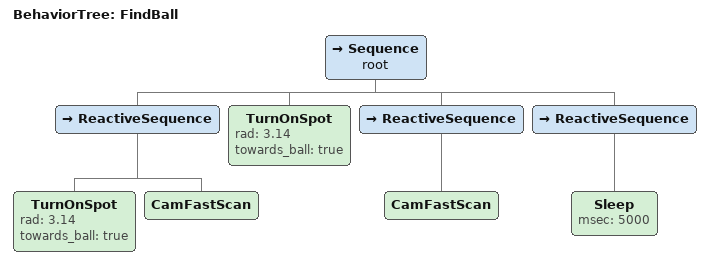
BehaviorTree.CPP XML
<!-- 카메라를 이용한 공 찾기 -->

<root BTCPP_format="4" >
  <BehaviorTree ID="FindBall">
     <Sequence name="root">
        <ReactiveSequence>
            <TurnOnSpot rad="3.14"  towards_ball="true"/>
            <CamFastScan />
        </ReactiveSequence>
        <TurnOnSpot rad="3.14"  towards_ball="true"/>
        <ReactiveSequence>
            <CamFastScan />
        </ReactiveSequence>
        <ReactiveSequence>
          <Sleep msec="5000" />
        </ReactiveSequence>
      </Sequence>
  </BehaviorTree>
</root>
